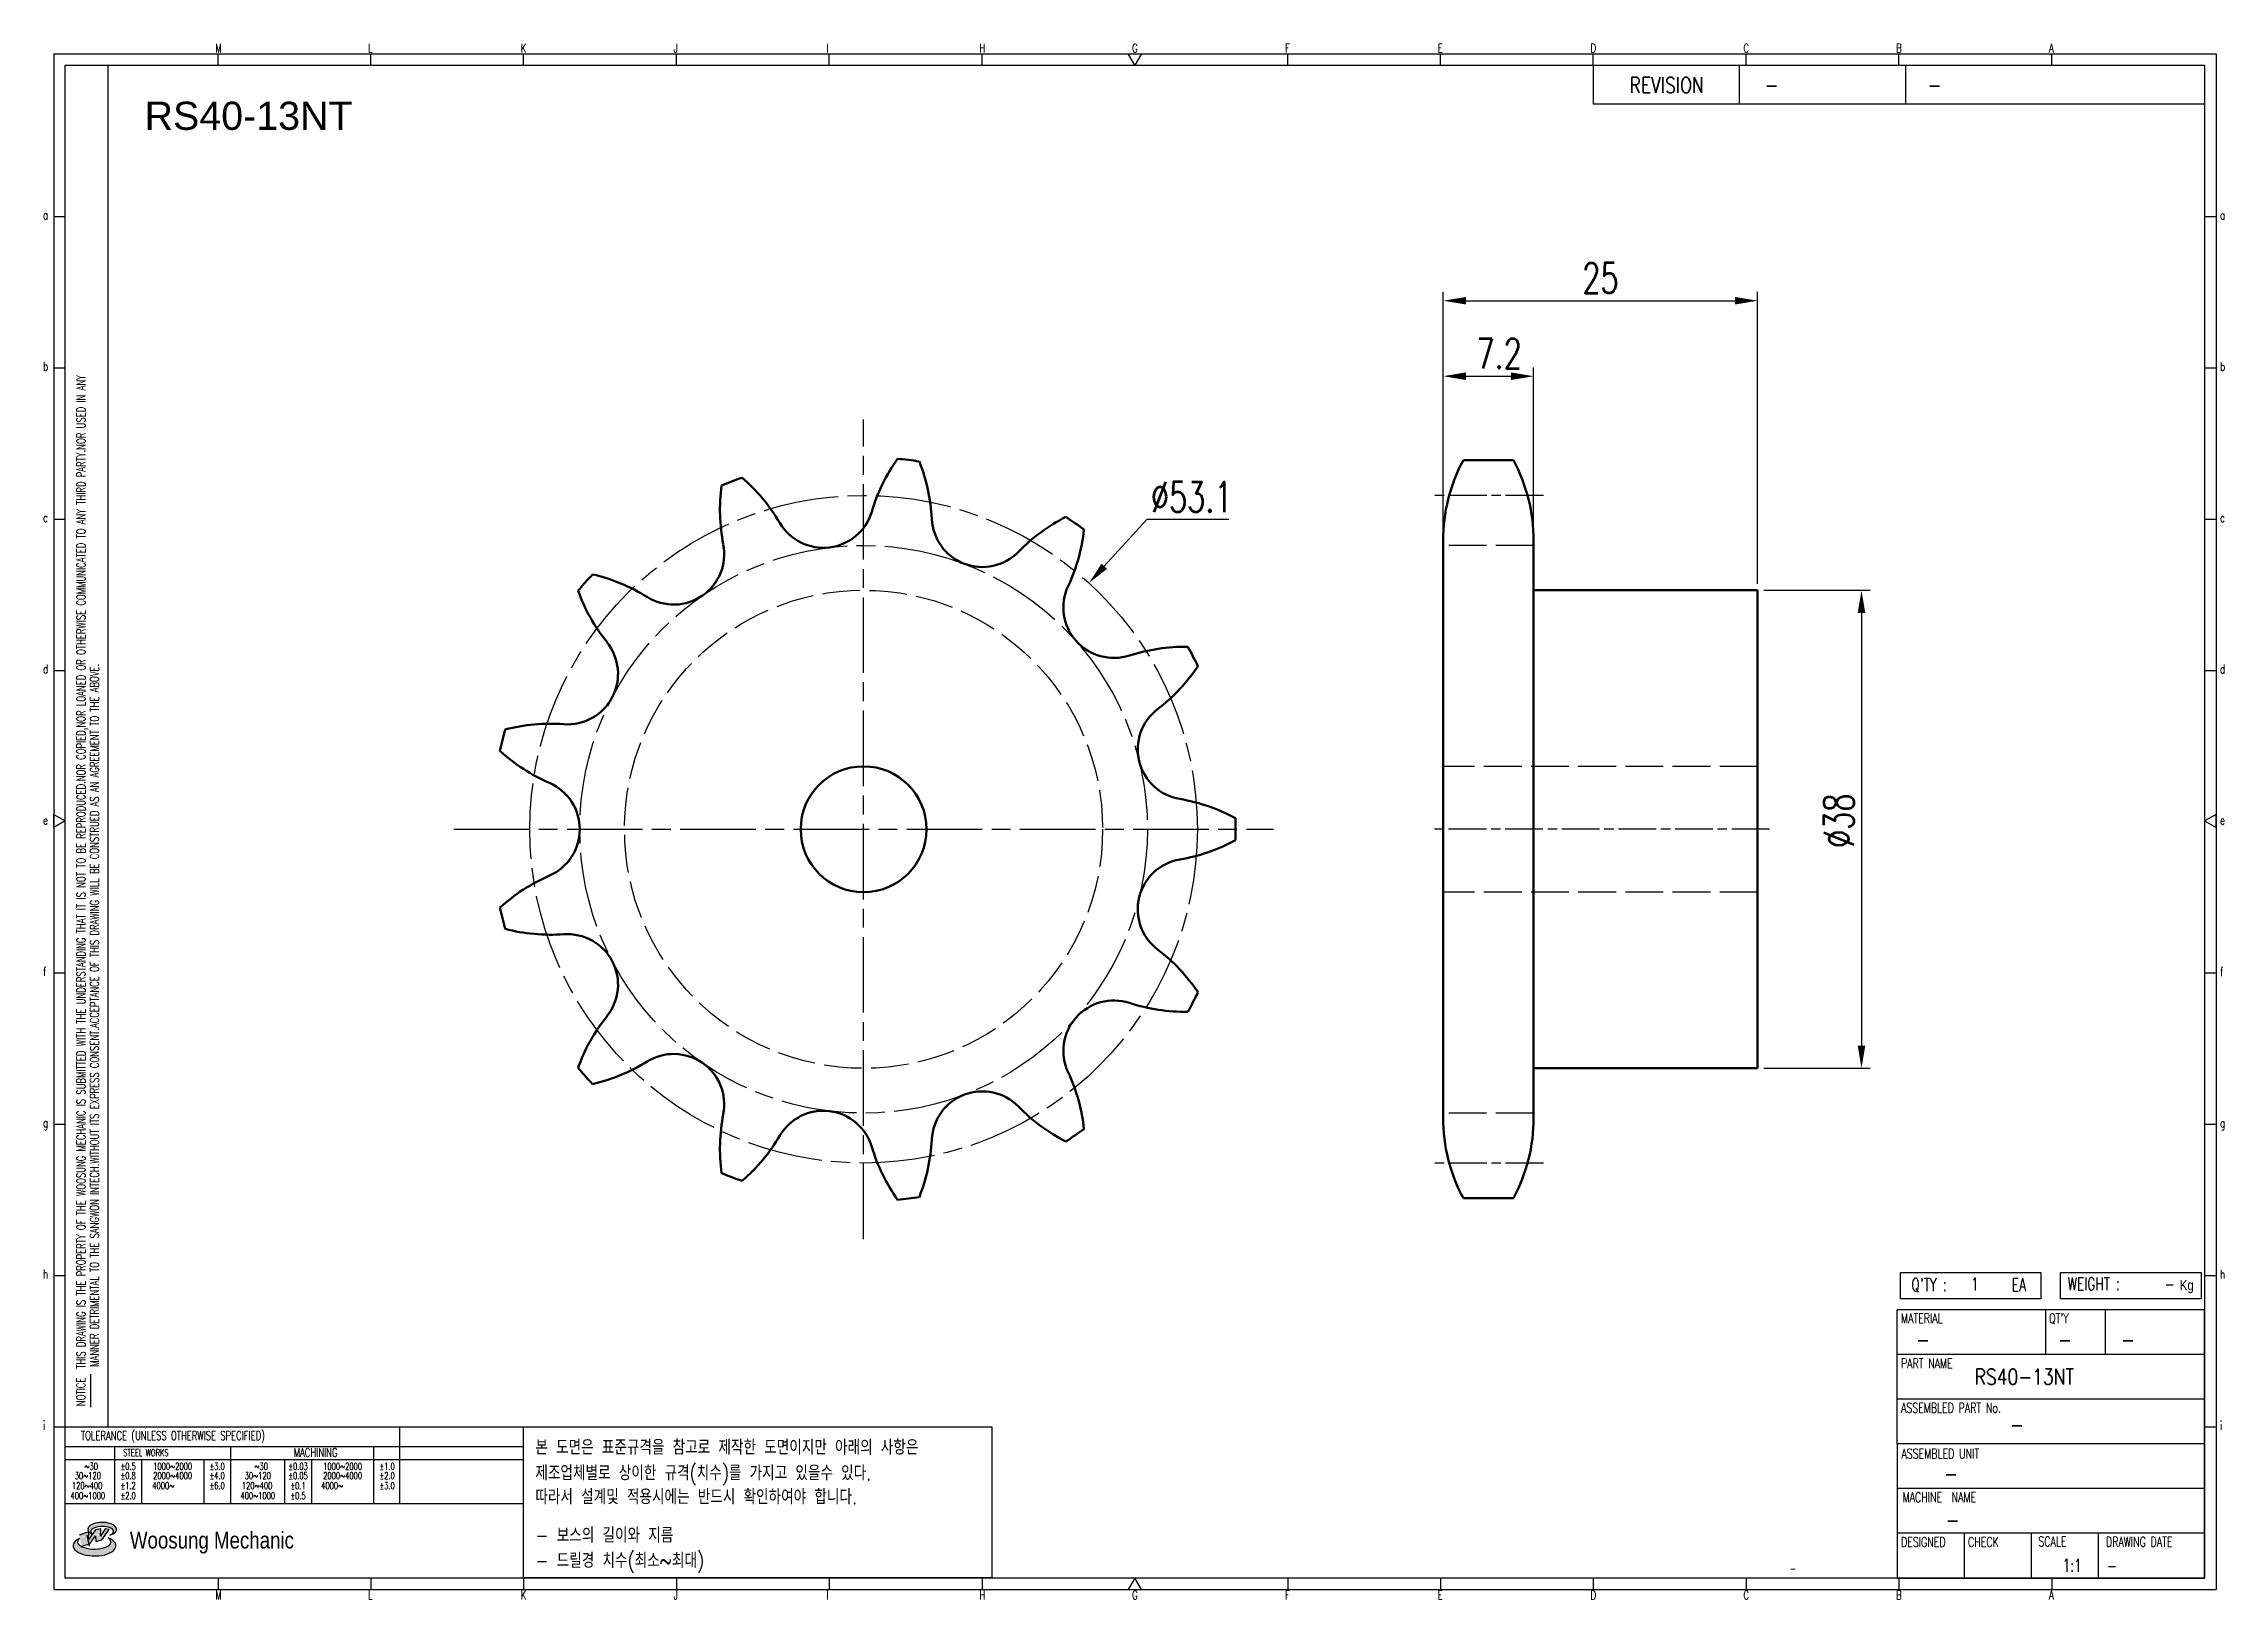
# Model space of a CAD drawing. Header units: millimetres. Extents: x -22171 to -21998, y 1083 to 1207.
import ezdxf
from ezdxf.enums import TextEntityAlignment as Align

# ---------------------------------------------------------------- set-up
doc = ezdxf.new("R2010")
doc.units = ezdxf.units.MM
for name, pattern in [('AM_ISO02W050', [7.5, 6, -1.5]), ('AM_ISO02W050x2', [3.75, 3, -0.75]), ('AM_ISO08W050', [18, 12, -1.5, 3, -1.5]), ('AM_ISO08W050x2', [9, 6, -0.75, 1.5, -0.75])]:
    doc.linetypes.add(name, pattern=pattern)
for name, color, linetype, lineweight in [('AM_0N', 7, 'Continuous', 50), ('AM_3N', 6, 'AM_ISO02W050', 25), ('AM_7', 4, 'AM_ISO08W050', 25), ('AM_7N', 4, 'AM_ISO08W050', 25)]:
    doc.layers.add(name, color=color, linetype=linetype, lineweight=lineweight)
for name, color, linetype in [('S-DIM', 7, 'Continuous'), ('TITLE', 7, 'Continuous'), ('도면레이아웃', 7, 'Continuous')]:
    doc.layers.add(name, color=color, linetype=linetype)
doc.styles.add('HAN', font='ROMANS.shx', dxfattribs={"width": 0.7, "bigfont": 'whgtxt.shx'})
doc.styles.add('HKD_ST2', font='romans.shx', dxfattribs={"width": 0.7, "height": 4, "bigfont": '@extfont2.shx'})
doc.styles.add('HSG', font='SIMPLEX.shx', dxfattribs={"width": 0.7, "bigfont": 'HSG.shx'})
doc.styles.add('ROMANS', font='romans.shx', dxfattribs={"width": 0.7, "bigfont": 'whgtxt.shx'})
doc.styles.add('SLDTEXTSTYLE4', font='arial.ttf', dxfattribs={"width": 0.8})
doc.styles.get("Standard").update_dxf_attribs({"font": 'arial.ttf'})
doc.dimstyles.new('APP3', dxfattribs={"dimtxt": 2.4, "dimasz": 1.8, "dimexe": 0.7, "dimexo": 0.5, "dimgap": 0.6, "dimtad": 1, "dimtoh": 1, "dimdec": 1, "dimrnd": 0.01, "dimzin": 9, "dimdsep": 46, "dimtxsty": 'HSG', "dimcen": 0, "dimclrd": 1, "dimclre": 1, "dimclrt": 256, "dimazin": 2, "dimtp": 1, "dimtm": 1, "dimtfac": 0.5, "dimtdec": 1, "dimtofl": 0, "dimtmove": 0, "dimatfit": 3, "dimfxl": 0, "dimtvp": 1, "dimtolj": 2, "dimlwd": -1, "dimlwe": -1, "dimarcsym": 0})
doc.dimstyles.new('APP3$0', dxfattribs={"dimtxt": 2.4, "dimasz": 1.8, "dimexe": 0.7, "dimexo": 0.5, "dimgap": 0.6, "dimtad": 1, "dimtoh": 1, "dimdec": 1, "dimrnd": 0.01, "dimzin": 9, "dimdsep": 46, "dimtxsty": 'HSG', "dimcen": 0, "dimclrd": 1, "dimclre": 1, "dimclrt": 256, "dimazin": 2, "dimtp": 1, "dimtm": 1, "dimtfac": 0.5, "dimtdec": 1, "dimtofl": 0, "dimtmove": 0, "dimatfit": 3, "dimfxl": 0, "dimtvp": 1, "dimtolj": 2, "dimlwd": -1, "dimlwe": -1, "dimarcsym": 0})

# ---------------------------------------------------------------- blocks, each defined once
blk = doc.blocks.new('SUYWSHJH')
at = {"layer": '도면레이아웃'}
h = blk.add_hatch(color=10, dxfattribs=at)
h.paths.add_polyline_path([(1.544, 35.177), (1.554, 34.966), (1.779, 35.034), (2.054, 35.422), (1.908, 35.446), (1.728, 35.167), (1.741, 35.439), (1.547, 35.405), (1.292, 35.041), (1.295, 35.33), (0.943, 35.208), (1.03, 34.8), (1.336, 34.885)])
edge = h.paths.add_edge_path()
edge.add_ellipse((1.795, 35.421), major_axis=(-0.53, 0), ratio=0.487785, start_angle=122.36065, end_angle=403.39574)
edge.add_line((1.411, 35.244), (1.419, 35.261))
edge.add_ellipse((1.798, 35.344), major_axis=(-0.423, 0), ratio=0.444396, start_angle=131.58977, end_angle=386.19408, ccw=False)
edge = h.paths.add_edge_path()
edge.add_ellipse((1.512, 34.815), major_axis=(-0.793, 0), ratio=0.480113, start_angle=314.67633, end_angle=590.85213)
edge.add_ellipse((1.501, 34.958), major_axis=(-0.62, 0), ratio=0.43311, start_angle=331.7024, end_angle=574.42495, ccw=False)
for p, q in [((0, 90.118), (80.15, 90.118)), ((0, 90.118), (0, 33.191)), ((6.089, 89.693), (6.089, 90.118)), ((11.753, 89.693), (11.753, 90.118)), ((17.418, 89.693), (17.418, 90.118)), ((23.082, 89.693), (23.082, 90.118)), ((28.746, 89.693), (28.746, 90.118)), ((34.411, 89.693), (34.411, 90.118)), ((45.739, 89.693), (45.739, 90.118)), ((51.404, 89.693), (51.404, 90.118)), ((57.068, 89.693), (57.068, 90.118)), ((62.732, 89.693), (62.732, 90.118)), ((68.397, 89.693), (68.397, 90.118)), ((74.061, 89.693), (74.061, 90.118)), ((80.15, 90.118), (80.15, 33.191)), ((0, 84.085), (0.425, 84.085)), ((79.725, 84.085), (80.15, 84.085)), ((0, 78.478), (0.425, 78.478)), ((79.725, 78.478), (80.15, 78.478)), ((0, 72.87), (0.425, 72.87)), ((79.725, 72.87), (80.15, 72.87)), ((0, 67.262), (0.425, 67.262)), ((79.725, 67.262), (80.15, 67.262)), ((0, 56.047), (0.425, 56.047)), ((79.725, 56.047), (80.15, 56.047)), ((0, 50.439), (0.425, 50.439)), ((79.725, 50.439), (80.15, 50.439)), ((0, 44.832), (0.425, 44.832)), ((79.725, 44.832), (80.15, 44.832)), ((1.377, 39.947), (1.377, 41.174)), ((0, 39.224), (0.425, 39.224)), ((79.725, 39.224), (80.15, 39.224)), ((0, 33.191), (80.15, 33.191)), ((6.089, 33.616), (6.089, 33.191)), ((11.753, 33.616), (11.753, 33.191)), ((17.418, 33.616), (17.418, 33.191)), ((23.082, 33.616), (23.082, 33.191)), ((28.746, 33.616), (28.746, 33.191)), ((34.411, 33.616), (34.411, 33.191)), ((45.739, 33.616), (45.739, 33.191)), ((51.404, 33.616), (51.404, 33.191)), ((57.068, 33.616), (57.068, 33.191)), ((62.732, 33.616), (62.732, 33.191)), ((68.397, 33.616), (68.397, 33.191)), ((74.061, 33.616), (74.061, 33.191))]:
    blk.add_line(p, q)
at = {"color": 2}
for p, q in [((2.017, 39.224), (2.017, 89.693)), ((0.425, 39.224), (17.418, 39.224)), ((12.816, 39.224), (12.816, 36.382)), ((17.418, 33.616), (17.418, 39.224)), ((0.425, 38.487), (17.418, 38.487)), ((0.425, 38.012), (17.418, 38.012)), ((2.257, 38.487), (2.257, 36.382)), ((3.257, 38.012), (3.257, 36.382)), ((5.557, 38.012), (5.557, 36.382)), ((6.557, 38.5), (6.557, 36.382)), ((8.557, 38.012), (8.557, 36.382)), ((9.557, 38.026), (9.557, 36.382)), ((11.857, 38.487), (11.857, 36.382)), ((0.425, 36.382), (17.418, 36.382))]:
    blk.add_line(p, q, dxfattribs=at)
at = {"color": 6, "ltscale": 0.5}
for p, q in [((57.068, 89.693), (57.068, 88.246)), ((62.47, 89.693), (62.47, 88.246)), ((68.635, 89.693), (68.635, 88.246)), ((79.725, 88.246), (57.068, 88.246)), ((68.336, 38.59), (68.336, 43.563)), ((79.725, 43.563), (68.336, 43.563)), ((73.827, 43.563), (73.827, 41.905)), ((76.037, 43.563), (76.037, 41.905)), ((79.725, 38.59), (79.725, 43.563)), ((79.725, 41.905), (68.336, 41.905)), ((79.725, 40.248), (68.336, 40.248)), ((68.336, 38.59), (68.336, 33.616)), ((79.725, 38.59), (68.336, 38.59)), ((79.725, 33.616), (79.725, 38.59)), ((79.725, 36.932), (68.336, 36.932)), ((79.725, 35.274), (68.336, 35.274)), ((70.822, 33.616), (70.822, 35.274)), ((73.309, 33.616), (73.309, 35.274)), ((75.796, 33.616), (75.796, 35.274)), ((68.336, 33.616), (79.725, 33.616))]:
    blk.add_line(p, q, dxfattribs=at)
for points in [[(40.075, 89.693), (39.83, 90.118), (40.32, 90.118)], [(0.425, 89.693), (79.725, 89.693), (79.725, 33.616), (0.425, 33.616)], [(0.425, 61.679), (0, 61.433), (0, 61.924)], [(79.725, 61.679), (80.15, 61.433), (80.15, 61.924)], [(40.075, 33.616), (39.83, 33.191), (40.32, 33.191)]]:
    blk.add_lwpolyline(points, close=True)
at = {"layer": 'TITLE', "color": 20}
for p, q in [((68.449, 43.961), (68.449, 44.936)), ((68.449, 44.936), (73.654, 44.936)), ((73.654, 44.936), (73.654, 43.961)), ((74.39, 43.961), (74.39, 44.936)), ((74.39, 44.936), (79.595, 44.936)), ((79.595, 44.936), (79.595, 43.961)), ((73.654, 43.961), (68.449, 43.961)), ((79.595, 43.961), (74.39, 43.961))]:
    blk.add_line(p, q, dxfattribs=at)
at = {"layer": '도면레이아웃'}
for p, q in [((1.295, 35.33), (0.943, 35.208)), ((1.03, 34.8), (1.336, 34.885)), ((1.224, 35.208), (1.311, 34.8)), ((1.224, 35.208), (1.224, 35.208)), ((1.547, 35.405), (1.292, 35.041)), ((1.292, 35.041), (1.295, 35.33)), ((1.336, 34.885), (1.544, 35.177)), ((1.419, 35.261), (1.411, 35.244)), ((1.544, 35.177), (1.554, 34.966)), ((1.741, 35.439), (1.547, 35.405)), ((1.554, 34.966), (1.779, 35.034)), ((1.908, 35.446), (1.728, 35.167)), ((1.728, 35.167), (1.741, 35.439)), ((1.779, 35.034), (2.054, 35.422)), ((2.054, 35.422), (1.908, 35.446))]:
    blk.add_line(p, q, dxfattribs=at)
for centre, major_axis, ratio, start_param, end_param in [((1.795, 35.421), (-0.53, 0), 0.487785, 2.135596, 7.040584), ((1.512, 34.815), (-0.793, 0), 0.480113, 5.492138, 10.312315), ((1.501, 34.958), (-0.62, 0), 0.43311, 5.789299, 10.025607), ((1.798, 35.344), (-0.423, 0), 0.444396, 2.296675, 6.740358)]:
    blk.add_ellipse(centre, major_axis=major_axis, ratio=ratio, start_param=start_param, end_param=end_param, dxfattribs=at)
at = {"color": 4, "style": 'HKD_ST2', "width": 0.7}
for s, p in [('M', (5.988, 90.164)), ('L', (11.652, 90.164)), ('K', (17.316, 90.164)), ('J', (22.981, 90.164)), ('I', (28.645, 90.164)), ('H', (34.309, 90.164)), ('G', (39.974, 90.164)), ('F', (45.638, 90.164)), ('E', (51.302, 90.164)), ('D', (56.967, 90.164)), ('C', (62.631, 90.164)), ('B', (68.295, 90.164)), ('A', (73.96, 90.164)), ('a', (-0.395, 83.976)), ('a', (80.305, 83.97)), ('b', (-0.395, 78.368)), ('b', (80.305, 78.362)), ('c', (-0.395, 72.76)), ('c', (80.305, 72.754)), ('d', (-0.395, 67.153)), ('d', (80.305, 67.147)), ('e', (-0.395, 61.545)), ('e', (80.305, 61.539)), ('f', (-0.395, 55.937)), ('f', (80.305, 55.931)), ('g', (-0.395, 50.33)), ('g', (80.305, 50.324)), ('h', (-0.395, 44.722)), ('h', (80.305, 44.716)), ('i', (-0.395, 39.114)), ('i', (80.305, 39.108)), ('M', (5.988, 32.824)), ('L', (11.652, 32.824)), ('K', (17.316, 32.824)), ('J', (22.981, 32.824)), ('I', (28.645, 32.824)), ('H', (34.309, 32.824)), ('G', (39.974, 32.824)), ('F', (45.638, 32.824)), ('E', (51.302, 32.824)), ('D', (56.967, 32.824)), ('C', (62.631, 32.824)), ('B', (68.295, 32.824)), ('A', (73.96, 32.824))]:
    blk.add_text(s, height=0.326, dxfattribs=at).set_placement(p)
for s, height, style, width, p in [('REVISION', 0.5806, 'HAN', 0.8, (58.415, 88.664)), ('-', 0.581, 'HAN', 0.8, (63.426, 88.664)), ('-', 0.581, 'HAN', 0.8, (69.468, 88.664)), ("Q'TY : ", 0.4746, 'HKD_ST2', 0.7, (68.857, 44.253)), ('1', 0.475, 'HKD_ST2', 0.7, (71.071, 44.275)), ('EA', 0.4746, 'HKD_ST2', 0.7, (72.578, 44.253)), ('WEIGHT : ', 0.4746, 'HKD_ST2', 0.7, (74.65, 44.286)), ('-', 0.581, 'HAN', 0.8, (69.029, 42.157)), ('-', 0.581, 'HAN', 0.8, (74.289, 42.157)), ('-', 0.581, 'HAN', 0.8, (76.623, 42.157)), ('-', 0.581, 'HAN', 0.8, (72.515, 39.013)), ('-', 0.581, 'HAN', 0.8, (70.067, 37.189)), ('-', 0.581, 'HAN', 0.8, (70.126, 35.48)), ('1:1', 0.4746, 'HKD_ST2', 0.7, (74.458, 33.848)), ('-', 0.475, 'HKD_ST2', 0.7, (76.112, 33.837))]:
    blk.add_text(s, height=height, dxfattribs=dict(style=style, width=width)).set_placement(p)
at = {"color": 6, "style": 'HKD_ST2', "width": 0.7}
for s, p in [(' THIS DRAWING IS THE PROPERTY OF THE WOOSUNG MECHANIC IS SUBMITTED WITH THE UNDERSTANDING THAT IT IS NOT TO BE REPRODUCED.NOR COPIED,NOR LOANED OR OTHERWISE COMMUNICATED TO ANY THIRD PARTY.NOR USED IN ANY', (1.173, 41.217)), ('MANNER DETRIMENTAL TO THE SANGWON INTECH.WITHOUT ITS EXPRESS CONSENT.ACCEPTANCE OF THIS DRAWING WILL BE CONSTRUED AS AN AGREEMENT TO THE ABOVE.', (1.672, 41.447))]:
    blk.add_text(s, height=0.326266, rotation=90, dxfattribs=at).set_placement(p)
at = {"style": 'HKD_ST2', "width": 0.7}
blk.add_text('-', height=0.475, dxfattribs=at).set_placement((78.613, 44.286), align=Align.RIGHT)
at = {"color": 4, "style": 'HKD_ST2', "width": 0.7}
for s, height, p in [('MATERIAL', 0.3651, (68.474, 43.425)), ("QT'Y", 0.3651, (73.965, 43.425)), ('PART NAME', 0.3651, (68.474, 41.756)), ('ASSEMBLED PART No.', 0.36511, (68.474, 40.109)), ('ASSEMBLED UNIT', 0.36511, (68.49, 38.408)), ('MACHINE  NAME', 0.36511, (68.532, 36.794)), ('DESIGNED', 0.3651, (68.474, 35.136)), ('CHECK', 0.3651, (70.961, 35.136)), ('SCALE', 0.3651, (73.566, 35.153)), ('DRAWING DATE', 0.36511, (76.071, 35.141))]:
    blk.add_text(s, height=height, dxfattribs=at).set_placement(p, align=Align.TOP_LEFT)
at = {"style": 'HKD_ST2', "width": 0.7}
blk.add_text('NOTICE', height=0.3263, rotation=90, dxfattribs=at).set_placement((1.163, 39.988))
for s, height, style, width, p in [('TOLERANCE (UNLESS OTHERWISE SPECIFIED)', 0.32627, 'HKD_ST2', 0.7, (4.417, 38.896)), ('-', 0.326, 'ROMANS', 0.65, (64.469, 33.975))]:
    blk.add_text(s, height=height, dxfattribs=dict(style=style, width=width)).set_placement(p, align=Align.MIDDLE_CENTER)
at = {"color": 4, "style": 'HKD_ST2', "width": 0.7}
for s, height, p in [('STEEL WORKS', 0.26101, (3.416, 38.268)), ('MACHINING', 0.3263, (9.707, 38.27)), ('%%P0.5', 0.261, (2.757, 37.762)), ('%%P0.8', 0.261, (2.757, 37.411)), ('%%P3.0', 0.261, (6.057, 37.762)), ('%%P4.0', 0.261, (6.057, 37.411)), ('%%P0.03', 0.261, (9.057, 37.762)), ('%%P0.05', 0.261, (9.057, 37.411)), ('%%P1.0', 0.261, (12.357, 37.762)), ('%%P2.0', 0.261, (12.357, 37.411)), ('%%P1.2', 0.261, (2.757, 37.045)), ('%%P2.0', 0.261, (2.757, 36.67)), ('%%P6.0', 0.261, (6.057, 37.045)), ('%%P0.1', 0.261, (9.057, 37.045)), ('%%P0.5', 0.261, (9.057, 36.67)), ('%%P3.0', 0.261, (12.357, 37.045))]:
    blk.add_text(s, height=height, dxfattribs=at).set_placement(p, align=Align.MIDDLE)
for s, height, p in [('30%%126120', 0.261, (1.263, 37.411)), ('%%12630', 0.261, (1.389, 37.762)), ('2000%%1264000', 0.26101, (4.407, 37.411)), ('1000%%1262000', 0.26101, (4.407, 37.762)), ('30%%126120', 0.261, (7.563, 37.411)), ('%%12630', 0.261, (7.689, 37.762)), ('2000%%1264000', 0.26101, (10.707, 37.411)), ('1000%%1262000', 0.26101, (10.707, 37.762)), ('400%%1261000', 0.26101, (1.263, 36.67)), ('120%%126400', 0.26101, (1.237, 37.045)), ('4000%%126', 0.261, (4.061, 37.045)), ('400%%1261000', 0.26101, (7.563, 36.67)), ('120%%126400', 0.26101, (7.537, 37.045)), ('4000%%126', 0.261, (10.321, 37.045))]:
    blk.add_text(s, height=height, dxfattribs=at).set_placement(p, align=Align.MIDDLE_CENTER)
at = {"color": 1, "style": 'SLDTEXTSTYLE4', "width": 0.8}
blk.add_text('Woosung Mechanic', height=0.61957, dxfattribs=at).set_placement((2.822, 34.711))
at = {"layer": 'TITLE', "width": 0.8}
blk.add_text('Kg', height=0.3789, dxfattribs=at).set_placement((78.807, 44.286))
blk = doc.blocks.new('*D62')
at = {"layer": 'Defpoints', "color": 0, "transparency": 16777216}
for p in [(-22087.9, 1164.22), (-22123.73, 1125.07)]:
    blk.add_point(p, dxfattribs=at)
at = {"layer": 'S-DIM', "color": 1, "transparency": 16777216}
for p, q in [((-22083.3, 1169.25), (-22086.69, 1165.54)), ((-22076.78, 1169.25), (-22083.3, 1169.25))]:
    blk.add_line(p, q, dxfattribs=at)
blk.add_solid([(-22086.91, 1165.75), (-22086.46, 1165.34), (-22087.9, 1164.22)], dxfattribs=at)
at = {"layer": 'S-DIM', "transparency": 16777216, "insert": (-22079.74, 1171.05), "char_height": 2.4, "attachment_point": 5, "style": 'HSG'}
blk.add_mtext('\\A2;∅53.1', dxfattribs=at)
blk = doc.blocks.new('*D63')
at = {"layer": 'Defpoints', "color": 0, "transparency": 16777216}
for p in [(-22052.56, 1180.65), (-22059.75, 1167.94), (-22052.56, 1167.58)]:
    blk.add_point(p, dxfattribs=at)
at = {"layer": 'S-DIM', "color": 1, "transparency": 16777216}
for p, q in [((-22059.75, 1168.44), (-22059.75, 1181.35)), ((-22057.95, 1180.65), (-22054.36, 1180.65)), ((-22052.56, 1168.08), (-22052.56, 1181.35))]:
    blk.add_line(p, q, dxfattribs=at)
for points in [[(-22057.95, 1180.95), (-22057.95, 1180.35), (-22059.75, 1180.65)], [(-22054.36, 1180.95), (-22054.36, 1180.35), (-22052.56, 1180.65)]]:
    blk.add_solid(points, dxfattribs=at)
at = {"layer": 'S-DIM', "transparency": 16777216, "insert": (-22055.3, 1182.45), "char_height": 2.4, "attachment_point": 5, "style": 'HSG'}
blk.add_mtext('\\A2;7.2', dxfattribs=at)
blk = doc.blocks.new('*D64')
at = {"layer": 'Defpoints', "color": 0, "transparency": 16777216}
for p in [(-22034.76, 1186.65), (-22059.75, 1167.94), (-22034.76, 1163.64)]:
    blk.add_point(p, dxfattribs=at)
at = {"layer": 'S-DIM', "color": 1, "transparency": 16777216}
for p, q in [((-22059.75, 1168.44), (-22059.75, 1187.35)), ((-22057.95, 1186.65), (-22036.56, 1186.65)), ((-22034.76, 1164.14), (-22034.76, 1187.35))]:
    blk.add_line(p, q, dxfattribs=at)
for points in [[(-22057.95, 1186.95), (-22057.95, 1186.35), (-22059.75, 1186.65)], [(-22036.56, 1186.95), (-22036.56, 1186.35), (-22034.76, 1186.65)]]:
    blk.add_solid(points, dxfattribs=at)
at = {"layer": 'S-DIM', "transparency": 16777216, "insert": (-22047.25, 1188.45), "char_height": 2.4, "attachment_point": 5, "style": 'HSG'}
blk.add_mtext('\\A2;25', dxfattribs=at)
blk = doc.blocks.new('*D65')
at = {"layer": 'Defpoints', "color": 0, "transparency": 16777216}
for p in [(-22034.76, 1163.64), (-22034.76, 1125.64), (-22026.5, 1125.64)]:
    blk.add_point(p, dxfattribs=at)
at = {"layer": 'S-DIM', "color": 1, "transparency": 16777216}
for p, q in [((-22034.26, 1163.64), (-22025.8, 1163.64)), ((-22026.5, 1161.84), (-22026.5, 1127.44)), ((-22034.26, 1125.64), (-22025.8, 1125.64))]:
    blk.add_line(p, q, dxfattribs=at)
for points in [[(-22026.8, 1161.84), (-22026.2, 1161.84), (-22026.5, 1163.64)], [(-22026.8, 1127.44), (-22026.2, 1127.44), (-22026.5, 1125.64)]]:
    blk.add_solid(points, dxfattribs=at)
at = {"layer": 'S-DIM', "transparency": 16777216, "insert": (-22028.3, 1145.32), "char_height": 2.4, "attachment_point": 5, "rotation": 90, "style": 'HSG'}
blk.add_mtext('\\A2;%%c38', dxfattribs=at)

msp = doc.modelspace()

# ---------------------------------------------------------------- linework, layer by layer
at = {"color": 4}
msp.add_lwpolyline([(-22132.84, 1097.15), (-22095.62, 1097.15), (-22095.62, 1085.13), (-22132.84, 1085.13)], close=True, dxfattribs=at)
at = {"layer": 'AM_0N'}
for p, q in [((-22058.14, 1173.98), (-22054.17, 1173.98)), ((-22059.76, 1167.58), (-22059.76, 1121.71)), ((-22052.56, 1167.58), (-22052.56, 1121.71)), ((-22052.56, 1163.64), (-22034.76, 1163.64)), ((-22034.76, 1163.64), (-22034.76, 1125.64)), ((-22052.56, 1125.64), (-22034.76, 1125.64)), ((-22058.14, 1115.31), (-22054.17, 1115.31))]:
    msp.add_line(p, q, dxfattribs=at)
msp.add_circle((-22105.82, 1144.64), 5, dxfattribs=at)
for centre, radius, start, end in [((-22091.45, 1165.81), 14.31, 144.6169, 163.4615), ((-22105.82, 1144.64), 29.57, 81.3856, 84.7682), ((-22114.7, 1168.63), 14.31, 2.6923, 21.537), ((-22046.26, 1167.58), 13.5, 151.7009, 180), ((-22066.06, 1167.58), 13.5, 0, 28.2991), ((-22102.93, 1170.06), 14.31, 172.3092, 191.1538), ((-22105.82, 1144.64), 29.57, 109.0779, 112.4605), ((-22124.83, 1161.75), 14.31, 30.3846, 49.2293), ((-22109.02, 1171.02), 4.01, 210.3846, 343.4615), ((-22096.39, 1169.49), 4.01, 182.6923, 315.7692), ((-22083.26, 1156.71), 14.31, 116.9246, 135.7692), ((-22105.82, 1144.64), 29.57, 53.6933, 57.0759), ((-22102.53, 1170.01), 14.31, 335, 353.8447), ((-22120.91, 1166.51), 4.01, 238.0769, 11.1538), ((-22105.82, 1144.64), 29.57, 136.7702, 140.1528), ((-22130.6, 1150.96), 14.31, 58.0769, 76.9216), ((-22115.07, 1168.49), 14.31, 200.0015, 218.8462), ((-22085.93, 1162.27), 4.01, 155, 288.0769), ((-22129.35, 1156.99), 4.01, 265.7692, 38.8462), ((-22080.24, 1144.84), 14.31, 89.2323, 108.0769), ((-22105.82, 1144.64), 29.57, 26.001, 29.3836), ((-22091.12, 1165.58), 14.31, 307.3077, 326.1523), ((-22130.7, 1138.72), 14.31, 85.7692, 104.6139), ((-22080.02, 1151), 4.01, 127.3077, 260.3846), ((-22105.82, 1144.64), 29.57, 164.4625, 167.8452), ((-22125.09, 1161.45), 14.31, 227.6938, 246.5385), ((-22132.39, 1144.64), 4.01, 293.4615, 66.5385), ((-22083.08, 1132.94), 14.31, 61.54, 80.3846), ((-22105.82, 1144.64), 29.57, 358.3087, 1.6913), ((-22083.08, 1156.35), 14.31, 279.6154, 298.46), ((-22125.09, 1127.83), 14.31, 113.4615, 132.3062), ((-22080.02, 1138.28), 4.01, 99.6154, 232.6923), ((-22105.82, 1144.64), 29.57, 192.1548, 195.5375), ((-22130.7, 1150.57), 14.31, 255.3861, 274.2308), ((-22129.35, 1132.29), 4.01, 321.1538, 94.2308), ((-22091.12, 1123.71), 14.31, 33.8477, 52.6923), ((-22085.93, 1127.02), 4.01, 71.9231, 205), ((-22080.24, 1144.44), 14.31, 251.9231, 270.7677), ((-22105.82, 1144.64), 29.57, 330.6164, 333.999), ((-22115.07, 1120.8), 14.31, 141.1538, 159.9985), ((-22120.91, 1122.77), 4.01, 348.8462, 121.9231), ((-22105.82, 1144.64), 29.57, 219.8472, 223.2298), ((-22130.6, 1138.33), 14.31, 283.0784, 301.9231), ((-22102.53, 1119.28), 14.31, 6.1553, 25), ((-22096.39, 1119.8), 4.01, 44.2308, 177.3077), ((-22102.93, 1119.23), 14.31, 168.8462, 187.6908), ((-22109.02, 1118.26), 4.01, 16.5385, 149.6154), ((-22083.26, 1132.58), 14.31, 224.2308, 243.0754), ((-22046.26, 1121.71), 13.5, 180, 208.2991), ((-22066.06, 1121.71), 13.5, 331.7009, 0), ((-22124.83, 1127.53), 14.31, 310.7707, 329.6154), ((-22114.7, 1120.66), 14.31, 338.463, 357.3077), ((-22105.82, 1144.64), 29.57, 302.9241, 306.3067), ((-22091.45, 1123.48), 14.31, 196.5385, 215.3831), ((-22105.82, 1144.64), 29.57, 247.5395, 250.9221), ((-22105.82, 1144.64), 29.57, 275.2318, 278.6144)]:
    msp.add_arc(centre, radius, start, end, dxfattribs=at)
at = {"layer": 'AM_3N', "linetype": 'AM_ISO02W050x2'}
for p, q in [((-22052.56, 1167.2), (-22059.76, 1167.2)), ((-22052.56, 1122.08), (-22059.76, 1122.08))]:
    msp.add_line(p, q, dxfattribs=at)
at = {"layer": 'AM_3N', "color": 2, "linetype": 'AM_ISO02W050x2'}
for p, q in [((-22034.76, 1149.64), (-22059.76, 1149.64)), ((-22034.76, 1139.64), (-22059.76, 1139.64))]:
    msp.add_line(p, q, dxfattribs=at)
msp.add_circle((-22105.82, 1144.64), 19, dxfattribs=at)
at = {"layer": 'AM_7', "linetype": 'AM_ISO08W050x2'}
for radius in [26.53, 22.56]:
    msp.add_circle((-22105.82, 1144.64), radius, dxfattribs=at)
at = {"layer": 'AM_7N', "linetype": 'AM_ISO08W050x2'}
for p, q in [((-22105.82, 1112.07), (-22105.82, 1177.22)), ((-22138.39, 1144.64), (-22073.24, 1144.64))]:
    msp.add_line(p, q, dxfattribs=at)
at = {"layer": 'AM_7N', "linetype": 'AM_ISO08W050x2', "ltscale": 0.5}
for p, q in [((-22051.79, 1171.18), (-22060.52, 1171.18)), ((-22033.82, 1144.64), (-22060.52, 1144.64)), ((-22051.79, 1118.11), (-22060.52, 1118.11))]:
    msp.add_line(p, q, dxfattribs=at)

# ---------------------------------------------------------------- block references
at = {"xscale": 2.144331372397295, "yscale": 2.144331372397295, "zscale": 2.144331372397295}
msp.add_blockref('SUYWSHJH', (-22170.19, 1013.04), dxfattribs=at)

# ---------------------------------------------------------------- texts
at = {"color": 2}
msp.add_text('RS40-13NT', height=2.241, dxfattribs=at).set_placement((-22162.97, 1200.23))
at = {"style": 'HAN', "width": 0.8}
msp.add_text('RS40-13NT', height=1.245, dxfattribs=at).set_placement((-22017.5, 1100.5))
at = {"color": 4, "style": 'HAN', "width": 0.8}
for s, p in [('본 도면은 표준규격을 참고로 제작한 도면이지만 아래의 사항은', (-22131.91, 1094.93)), ('제조업체별로 상이한 규격(치수)를 가지고 있을수 있다.', (-22131.91, 1092.89)), ('따라서 설계및 적용시에는 반드시 확인하여야 합니다.', (-22131.91, 1090.99)), ('- 보스의 길이와 지름', (-22131.91, 1087.94)), ('- 드릴경 치수(최소~최대)', (-22131.91, 1085.93))]:
    msp.add_text(s, height=1.178, dxfattribs=at).set_placement(p)

# ---------------------------------------------------------------- dimensions: what is measured, and where the dimension line sits
at = {"layer": 'S-DIM'}
dim = msp.add_linear_dim(base=(-22034.76, 1186.65), p1=(-22059.75, 1167.94), p2=(-22034.76, 1163.64), dimstyle='APP3', dxfattribs=at)
dim.commit()
dim.dimension.update_dxf_attribs({"geometry": '*D64', "text_midpoint": (-22047.25, 1188.45)})
dim = msp.add_linear_dim(base=(-22052.56, 1180.65), p1=(-22059.75, 1167.94), p2=(-22052.56, 1167.58), dimstyle='APP3', dxfattribs=at)
dim.commit()
dim.dimension.update_dxf_attribs({"geometry": '*D63', "text_midpoint": (-22055.3, 1180.65), "dimtype": 160})
at = {"layer": 'S-DIM', "color": 3}
dim = msp.add_diameter_dim_2p(p1=(-22123.73, 1125.07), p2=(-22087.9, 1164.22), dimstyle='APP3', dxfattribs=at)
dim.commit()
dim.dimension.update_dxf_attribs({"geometry": '*D62', "text_midpoint": (-22079.74, 1169.25), "dimtype": 163})
at = {"layer": 'S-DIM'}
dim = msp.add_linear_dim(base=(-22026.5, 1125.64), p1=(-22034.76, 1163.64), p2=(-22034.76, 1125.64), angle=90, text='%%c<>', dimstyle='APP3$0', dxfattribs=at)
dim.commit()
dim.dimension.update_dxf_attribs({"geometry": '*D65', "text_midpoint": (-22026.5, 1145.32), "dimtype": 160})

doc.saveas('drawing.dxf')
